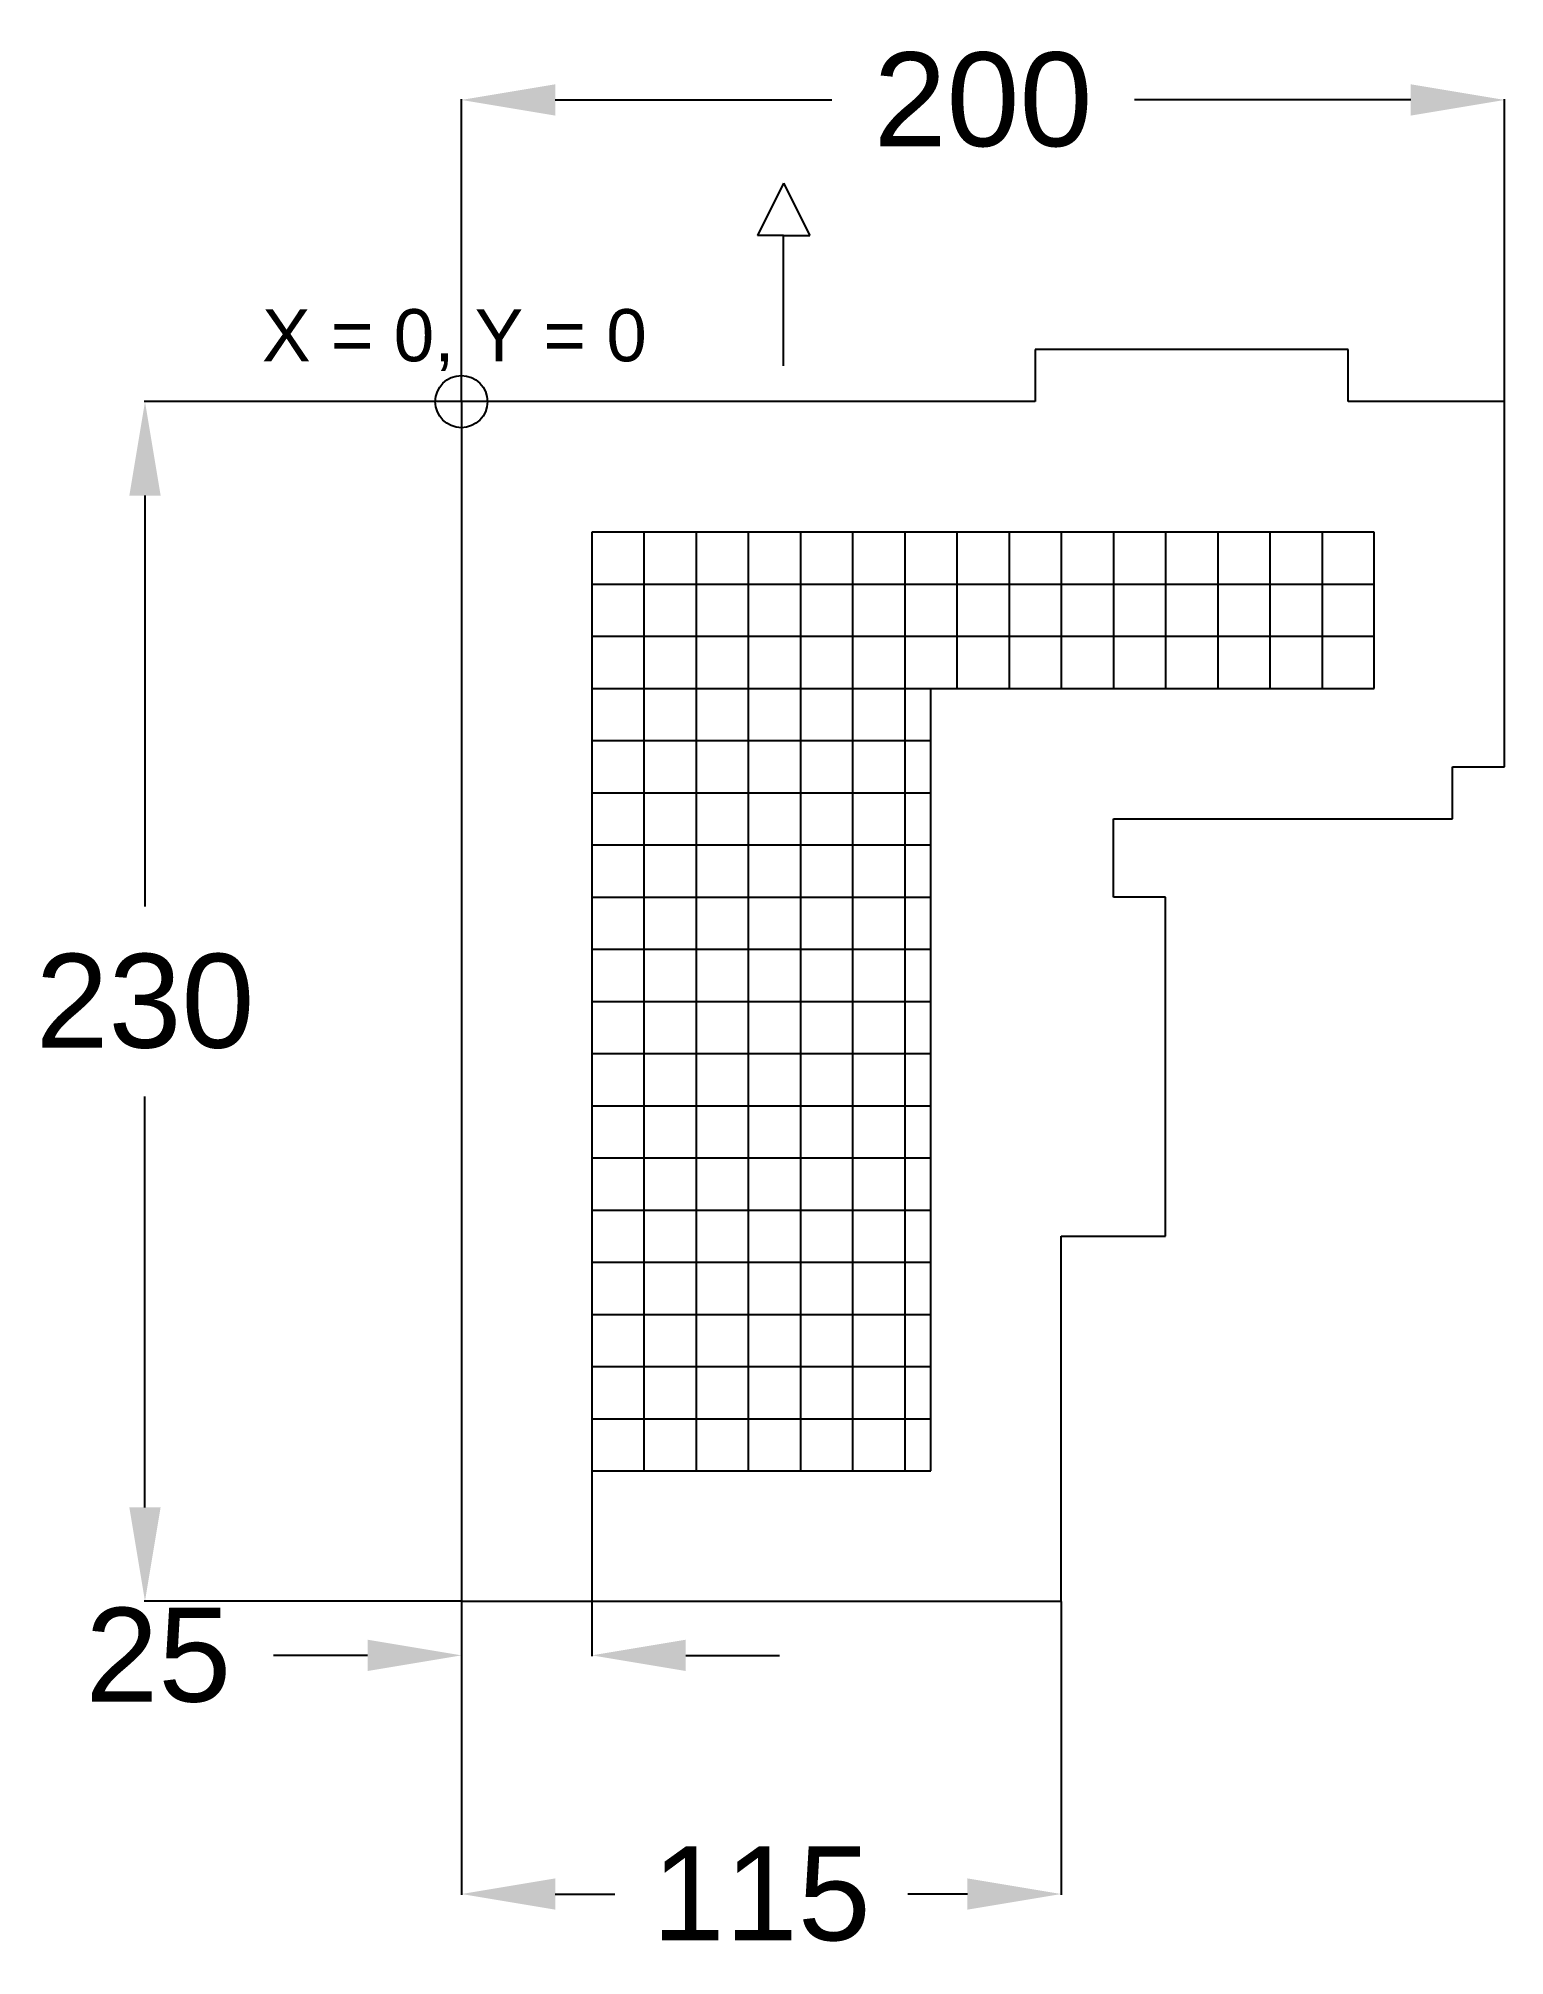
# Model space of a CAD drawing. Header units: inches. Extents: x -81 to 200, y -68 to 300.
import ezdxf

# ---------------------------------------------------------------- set-up
doc = ezdxf.new("R2010")
doc.units = ezdxf.units.IN
doc.header["$MEASUREMENT"] = 0
doc.styles.get("Standard").update_dxf_attribs({"font": 'arial.ttf'})
doc.dimstyles.get("Standard").update_dxf_attribs({"dimtxt": 18, "dimasz": 18, "dimexe": 0.18, "dimexo": 0.0625, "dimgap": 9, "dimtad": 0, "dimtih": 1, "dimtoh": 1, "dimdec": 0, "dimlfac": 100, "dimzin": 0, "dimdsep": 46, "dimtxsty": 'Standard', "dimcen": 9, "dimadec": 0, "dimazin": 0, "dimtfac": 1, "dimtdec": 0, "dimtofl": 0, "dimtmove": 0, "dimatfit": 3, "dimfxl": 1, "dimtolj": 1, "dimtzin": 0, "dimarcsym": 0})

# ---------------------------------------------------------------- blocks, each defined once
blk = doc.blocks.new('*D16')
at = {"color": 0, "lineweight": -2, "transparency": 16777216}
for p, q in [((-0.06, 230), (-60.84, 230)), ((-60.66, 212), (-60.66, 133.2)), ((-60.66, 18), (-60.66, 96.8)), ((-0.06, 0), (-60.84, 0))]:
    blk.add_line(p, q, dxfattribs=at)
at = {"color": 0, "transparency": 16777216}
for points in [[(-63.66, 212), (-57.66, 212), (-60.66, 230)], [(-63.66, 18), (-57.66, 18), (-60.66, 0)]]:
    blk.add_solid(points, dxfattribs=at)
at = {"layer": 'Defpoints', "color": 0, "transparency": 16777216}
for p in [(0, 230), (0, 0), (-60.66, 0)]:
    blk.add_point(p, dxfattribs=at)
at = {"color": 0, "transparency": 16777216, "insert": (-60.66, 115), "char_height": 18, "attachment_point": 5}
blk.add_mtext('\\A1;230', dxfattribs=at)
blk = doc.blocks.new('*D17')
at = {"color": 0, "lineweight": -2, "transparency": 16777216}
for p, q in [((0, -0.06), (0, -56.32)), ((115, -0.06), (115, -56.32)), ((18, -56.14), (29.39, -56.14)), ((97, -56.14), (85.61, -56.14))]:
    blk.add_line(p, q, dxfattribs=at)
at = {"color": 0, "transparency": 16777216}
for points in [[(18, -53.14), (18, -59.14), (0, -56.14)], [(97, -53.14), (97, -59.14), (115, -56.14)]]:
    blk.add_solid(points, dxfattribs=at)
at = {"layer": 'Defpoints', "color": 0, "transparency": 16777216}
for p in [(0, 0), (115, 0), (115, -56.14)]:
    blk.add_point(p, dxfattribs=at)
at = {"color": 0, "transparency": 16777216, "insert": (57.5, -56.14), "char_height": 18, "attachment_point": 5}
blk.add_mtext('\\A1;115', dxfattribs=at)
blk = doc.blocks.new('*D18')
at = {"color": 0, "lineweight": -2, "transparency": 16777216}
for p, q in [((0, 230.06), (0, 288.02)), ((18, 287.84), (70.99, 287.84)), ((182, 287.84), (129.01, 287.84)), ((200, 230.06), (200, 288.02))]:
    blk.add_line(p, q, dxfattribs=at)
at = {"color": 0, "transparency": 16777216}
for points in [[(18, 290.84), (18, 284.84), (0, 287.84)], [(182, 290.84), (182, 284.84), (200, 287.84)]]:
    blk.add_solid(points, dxfattribs=at)
at = {"layer": 'Defpoints', "color": 0, "transparency": 16777216}
for p in [(200, 287.84), (0, 230), (200, 230)]:
    blk.add_point(p, dxfattribs=at)
at = {"color": 0, "transparency": 16777216, "insert": (100, 287.84), "char_height": 18, "attachment_point": 5}
blk.add_mtext('\\A1;200', dxfattribs=at)
blk = doc.blocks.new('*D21')
at = {"color": 0, "lineweight": -2, "transparency": 16777216}
for p, q in [((0, 25.71), (0, -10.56)), ((25, 25.71), (25, -10.56)), ((-18, -10.38), (-36, -10.38)), ((43, -10.38), (61, -10.38))]:
    blk.add_line(p, q, dxfattribs=at)
at = {"color": 0, "transparency": 16777216}
for points in [[(-18, -7.38), (-18, -13.38), (0, -10.38)], [(43, -7.38), (43, -13.38), (25, -10.38)]]:
    blk.add_solid(points, dxfattribs=at)
at = {"layer": 'Defpoints', "color": 0, "transparency": 16777216}
for p in [(0, 25.77), (25, 25.77), (0, -10.38)]:
    blk.add_point(p, dxfattribs=at)
at = {"color": 0, "transparency": 16777216, "insert": (-58.11, -10.38), "char_height": 18, "attachment_point": 5}
blk.add_mtext('\\A1;25', dxfattribs=at)

msp = doc.modelspace()

# ---------------------------------------------------------------- linework, layer by layer
at = {"color": 2}
for p, q in [((61.774, 271.871), (56.774, 261.871)), ((61.774, 271.871), (66.774, 261.871)), ((61.774, 261.871), (56.774, 261.871)), ((61.774, 236.871), (61.774, 261.871)), ((61.774, 261.871), (66.774, 261.871)), ((175, 205), (25, 205)), ((25, 205), (25, 25)), ((175, 175), (175, 205)), ((90, 25), (90, 175)), ((90, 175), (175, 175)), ((25, 25), (90, 25))]:
    msp.add_line(p, q, dxfattribs=at)
at = {"color": 1}
for p, q in [((170, 240), (110, 240)), ((110, 240), (110, 230)), ((170, 230), (170, 240)), ((110, 230), (0, 230)), ((0, 230), (0, 0)), ((200, 230), (170, 230)), ((200, 160), (200, 230)), ((190, 150), (190, 160)), ((190, 160), (200, 160)), ((125, 135), (125, 150)), ((125, 150), (190, 150)), ((135, 135), (125, 135)), ((135, 70), (135, 135)), ((115, 0), (115, 70)), ((115, 70), (135, 70)), ((0, 0), (115, 0))]:
    msp.add_line(p, q, dxfattribs=at)
at = {"color": 4}
for p, q in [((35, 205), (35, 25)), ((45, 205), (45, 25)), ((55, 205), (55, 25)), ((65, 205), (65, 25)), ((75, 205), (75, 25)), ((85, 205), (85, 25)), ((95, 205), (95, 175)), ((105, 205), (105, 175)), ((115, 205), (115, 175)), ((125, 205), (125, 175)), ((135, 205), (135, 175)), ((145, 205), (145, 175)), ((155, 205), (155, 175)), ((165, 205), (165, 175)), ((25, 195), (175, 195)), ((25, 185), (175, 185)), ((25, 175), (90, 175)), ((25, 165), (90, 165)), ((25, 155), (90, 155)), ((25, 145), (90, 145)), ((25, 135), (90, 135)), ((25, 125), (90, 125)), ((25, 115), (90, 115)), ((25, 105), (90, 105)), ((25, 95), (90, 95)), ((25, 85), (90, 85)), ((25, 75), (90, 75)), ((25, 65), (90, 65)), ((25, 55), (90, 55)), ((25, 45), (90, 45)), ((25, 35), (90, 35))]:
    msp.add_line(p, q, dxfattribs=at)
at = {"color": 2}
msp.add_circle((0, 230), 5, dxfattribs=at)

# ---------------------------------------------------------------- texts
at = {"color": 2, "insert": (-38.219, 247.726), "char_height": 10, "attachment_point": 1}
msp.add_mtext_dynamic_manual_height_columns('X = 0, Y = 0', width=177.06307, gutter_width=1, heights=[0], dxfattribs=at)

# ---------------------------------------------------------------- dimensions: what is measured, and where the dimension line sits
at = {"color": 1}
for base, p1, p2, text, picture, middle in [((200, 287.84), (0, 230), (200, 230), '200', '*D18', (100, 287.84)), ((115, -56.144), (0, 0), (115, 0), '115', '*D17', (57.5, -56.144))]:
    dim = msp.add_linear_dim(base=base, p1=p1, p2=p2, text=text, dimstyle='Standard', dxfattribs=at)
    dim.commit()
    dim.dimension.update_dxf_attribs({"geometry": picture, "text_midpoint": middle})
dim = msp.add_linear_dim(base=(-60.66, 0), p1=(0, 230), p2=(0, 0), angle=90, text='230', dimstyle='Standard', dxfattribs=at)
dim.commit()
dim.dimension.update_dxf_attribs({"geometry": '*D16', "text_midpoint": (-60.66, 115)})
at = {"color": 2}
dim = msp.add_linear_dim(base=(0, -10.384), p1=(25, 25.77), p2=(0, 25.77), text='25', dimstyle='Standard', dxfattribs=at)
dim.commit()
dim.dimension.update_dxf_attribs({"geometry": '*D21', "text_midpoint": (-58.113, -10.384), "dimtype": 160})

doc.saveas('drawing.dxf')
